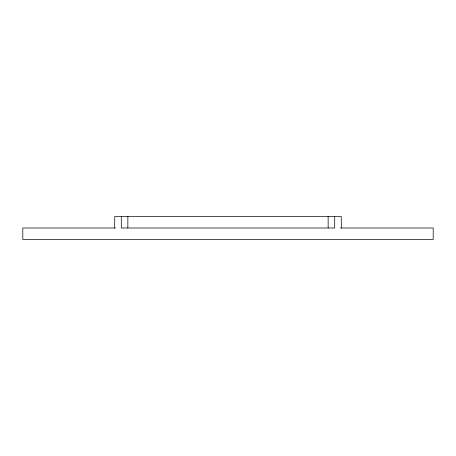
<?xml version="1.0" encoding="UTF-8"?>
<svg xmlns="http://www.w3.org/2000/svg" width="456" height="456" viewBox="0 0 456 456"><rect width="100%" height="100%" fill="white"/><g stroke="black" fill="none" stroke-linecap="round" stroke-linejoin="round"><path stroke-width="0.68" d="M115.425 228L22.8 228L22.8 239.491L433.2 239.491L433.2 228L340.575 228M341.27 228L341.27 216.509L114.73 216.509L114.73 228M334.704 216.509L334.704 228L121.296 228L121.296 216.509M328.138 216.509L328.138 228M127.862 216.509L127.862 228"/></g></svg>
